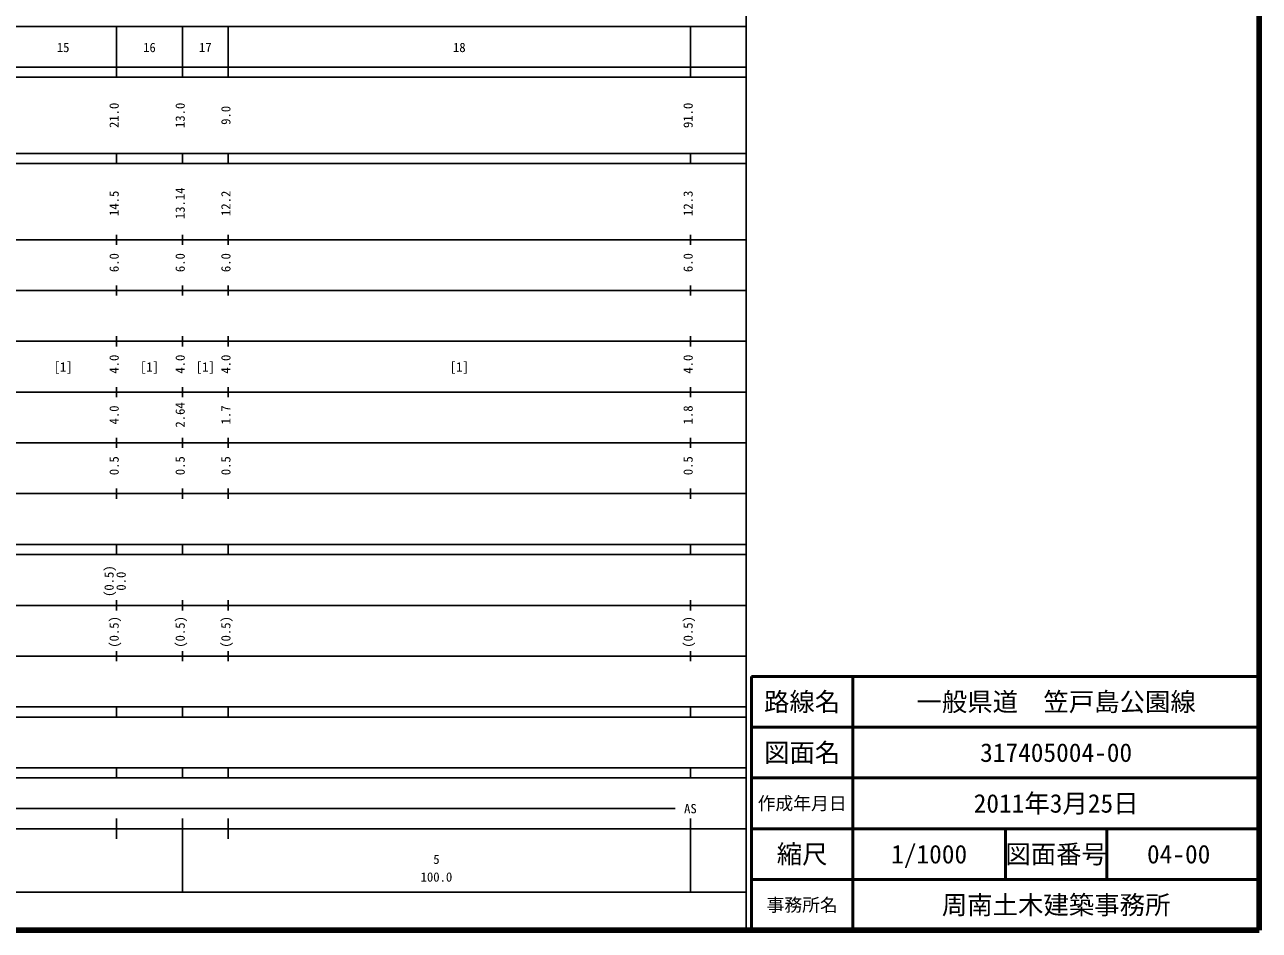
# Model space of a CAD drawing. Units: millimetres on the paper, enlarged 1000 times. Extents: x 40000 to 680000, y 20000 to 380000.
# Drawn here: x 436936 to 680000, y 20000 to 198357 of the extents above; entities that cross this region are included whole.
import ezdxf
from ezdxf.enums import TextEntityAlignment as Align

# ---------------------------------------------------------------- set-up
doc = ezdxf.new("R2010")
doc.units = ezdxf.units.MM
doc.header["$LTSCALE"] = 1000
for name, color, linetype, lineweight in [('M-TTL', 2, 'Continuous', 140), ('M-TTL-BAND', 7, 'Continuous', 25), ('M-TTL-FRAM', 2, 'Continuous', 50), ('M-TTL-LINE', 7, 'Continuous', 50)]:
    doc.layers.add(name, color=color, linetype=linetype, lineweight=lineweight)
doc.layers.add('M-TTL-TXT', color=7, linetype='Continuous')
doc.styles.add('ＭＳ ゴシック', font='')
doc.styles.get('ＭＳ ゴシック').set_extended_font_data('MS Gothic')

msp = doc.modelspace()

# ---------------------------------------------------------------- linework, layer by layer
at = {"layer": 'M-TTL'}
for p, q in [((680000, 20000), (680000, 380000)), ((40000, 20000), (680000, 20000))]:
    msp.add_line(p, q, dxfattribs=at)
at = {"layer": 'M-TTL-BAND'}
for p, q in [((579000, 20000), (579000, 370000)), ((68000, 198000), (579000, 198000)), ((455000, 188000), (455000, 198000)), ((468000, 188000), (468000, 198000)), ((477000, 188000), (477000, 198000)), ((568000, 188000), (568000, 198000)), ((40000, 190000), (579000, 190000)), ((40000, 188000), (579000, 188000)), ((40000, 173000), (579000, 173000)), ((455000, 171000), (455000, 173000)), ((468000, 171000), (468000, 173000)), ((477000, 171000), (477000, 173000)), ((568000, 171000), (568000, 173000)), ((40000, 171000), (579000, 171000)), ((40000, 156000), (579000, 156000)), ((455000, 155000), (455000, 157000)), ((468000, 155000), (468000, 157000)), ((477000, 155000), (477000, 157000)), ((568000, 155000), (568000, 157000)), ((46000, 146000), (579000, 146000)), ((455000, 145000), (455000, 147000)), ((468000, 145000), (468000, 147000)), ((477000, 145000), (477000, 147000)), ((568000, 145000), (568000, 147000)), ((455000, 135000), (455000, 137000)), ((468000, 135000), (468000, 137000)), ((477000, 135000), (477000, 137000)), ((568000, 135000), (568000, 137000)), ((52000, 136000), (579000, 136000)), ((455000, 125000), (455000, 127000)), ((468000, 125000), (468000, 127000)), ((477000, 125000), (477000, 127000)), ((568000, 125000), (568000, 127000)), ((46000, 126000), (579000, 126000)), ((455000, 115000), (455000, 117000)), ((468000, 115000), (468000, 117000)), ((477000, 115000), (477000, 117000)), ((568000, 115000), (568000, 117000)), ((52000, 116000), (579000, 116000)), ((455000, 105000), (455000, 107000)), ((468000, 105000), (468000, 107000)), ((477000, 105000), (477000, 107000)), ((568000, 105000), (568000, 107000)), ((46000, 106000), (579000, 106000)), ((40000, 96000), (579000, 96000)), ((455000, 94000), (455000, 96000)), ((468000, 94000), (468000, 96000)), ((477000, 94000), (477000, 96000)), ((568000, 94000), (568000, 96000)), ((40000, 94000), (579000, 94000)), ((49000, 84000), (579000, 84000)), ((455000, 83000), (455000, 85000)), ((468000, 83000), (468000, 85000)), ((477000, 83000), (477000, 85000)), ((568000, 83000), (568000, 85000)), ((40000, 74000), (579000, 74000)), ((455000, 73000), (455000, 75000)), ((468000, 73000), (468000, 75000)), ((477000, 73000), (477000, 75000)), ((568000, 73000), (568000, 75000)), ((40000, 64000), (579000, 64000)), ((455000, 62000), (455000, 64000)), ((468000, 62000), (468000, 64000)), ((477000, 62000), (477000, 64000)), ((568000, 62000), (568000, 64000)), ((40000, 62000), (579000, 62000)), ((40000, 52000), (579000, 52000)), ((455000, 50000), (455000, 52000)), ((468000, 50000), (468000, 52000)), ((477000, 50000), (477000, 52000)), ((568000, 50000), (568000, 52000)), ((40000, 50000), (579000, 50000)), ((71000, 44000), (565000, 44000)), ((455000, 38000), (455000, 42000)), ((468000, 27500), (468000, 42000)), ((477000, 38000), (477000, 42000)), ((568000, 27500), (568000, 42000)), ((40000, 40000), (579000, 40000)), ((68000, 27500), (579000, 27500))]:
    msp.add_line(p, q, dxfattribs=at)
at = {"layer": 'M-TTL-FRAM'}
for p, q in [((680000, 70000), (580000, 70000)), ((580000, 70000), (580000, 20000))]:
    msp.add_line(p, q, dxfattribs=at)
at = {"layer": 'M-TTL-LINE'}
for p, q in [((600000, 70000), (600000, 20000)), ((680000, 60000), (580000, 60000)), ((680000, 50000), (580000, 50000)), ((680000, 40000), (580000, 40000)), ((630000, 40000), (630000, 30000)), ((650000, 40000), (650000, 30000)), ((680000, 30000), (580000, 30000))]:
    msp.add_line(p, q, dxfattribs=at)

# ---------------------------------------------------------------- texts
at = {"layer": 'M-TTL-BAND', "style": 'ＭＳ ゴシック'}
for s, p in [('15', (444500, 192405)), ('16', (461500, 192405)), ('17', (472500, 192405)), ('18', (522500, 192405)), ('[1]', (444500, 129500)), ('[1]', (461500, 129500)), ('[1]', (472500, 129500)), ('[1]', (522500, 129500)), ('AS', (568000, 42500)), ('5', (518000, 32523)), ('100.0', (518000, 29033))]:
    msp.add_text(s, height=1833, dxfattribs=at).set_placement(p, align=Align.BOTTOM_CENTER)
for s, p in [('21.0', (456000, 180500)), ('13.0', (469000, 180500)), ('91.0', (569000, 180500)), ('9.0', (478000, 180500)), ('14.5', (456000, 163174)), ('13.14', (469000, 163174)), ('12.2', (478000, 163174)), ('12.3', (569000, 163174)), ('6.0', (456000, 151500)), ('6.0', (469000, 151500)), ('6.0', (478000, 151500)), ('6.0', (569000, 151500)), ('4.0', (456000, 131500)), ('4.0', (469000, 131500)), ('4.0', (478000, 131500)), ('4.0', (569000, 131500)), ('4.0', (456000, 121500)), ('2.64', (469000, 121500)), ('1.7', (478000, 121500)), ('1.8', (569000, 121500)), ('0.5', (456000, 111500)), ('0.5', (469000, 111500)), ('0.5', (478000, 111500)), ('0.5', (569000, 111500)), ('(0.5)', (455000, 88764)), ('0.0', (457370, 88764)), ('(0.5)', (456000, 78764)), ('(0.5)', (469000, 78764)), ('(0.5)', (478000, 78764)), ('(0.5)', (569000, 78764))]:
    msp.add_text(s, height=1833, rotation=90, dxfattribs=at).set_placement(p, align=Align.BOTTOM_CENTER)
at = {"layer": 'M-TTL-TXT', "style": 'ＭＳ ゴシック'}
for s, height, p in [('路線名', 3666, (590000, 65000)), ('路線名', 3666, (590000, 65000)), ('一般県道\u3000笠戸島公園線', 3666, (640000, 65000)), ('図面名', 3666, (590000, 55000)), ('図面名', 3666, (590000, 55000)), ('317405004-00', 3666, (640000, 55000)), ('作成年月日', 2566, (590000, 45000)), ('作成年月日', 2566, (590000, 45000)), ('2011年3月25日', 3666, (640000, 45000)), ('縮尺', 3666, (590000, 35000)), ('縮尺', 3666, (590000, 35000)), ('1/1000', 3666, (615000, 35000)), ('図面番号', 3666, (640000, 35000)), ('図面番号', 3666, (640000, 35000)), ('04-00', 3666, (664125, 35000)), ('周南土木建築事務所', 3666, (640000, 25000)), ('事務所名', 2566, (590000, 25000)), ('事務所名', 2566, (590000, 25000))]:
    msp.add_text(s, height=height, dxfattribs=at).set_placement(p, align=Align.MIDDLE_CENTER)

doc.saveas('drawing.dxf')
